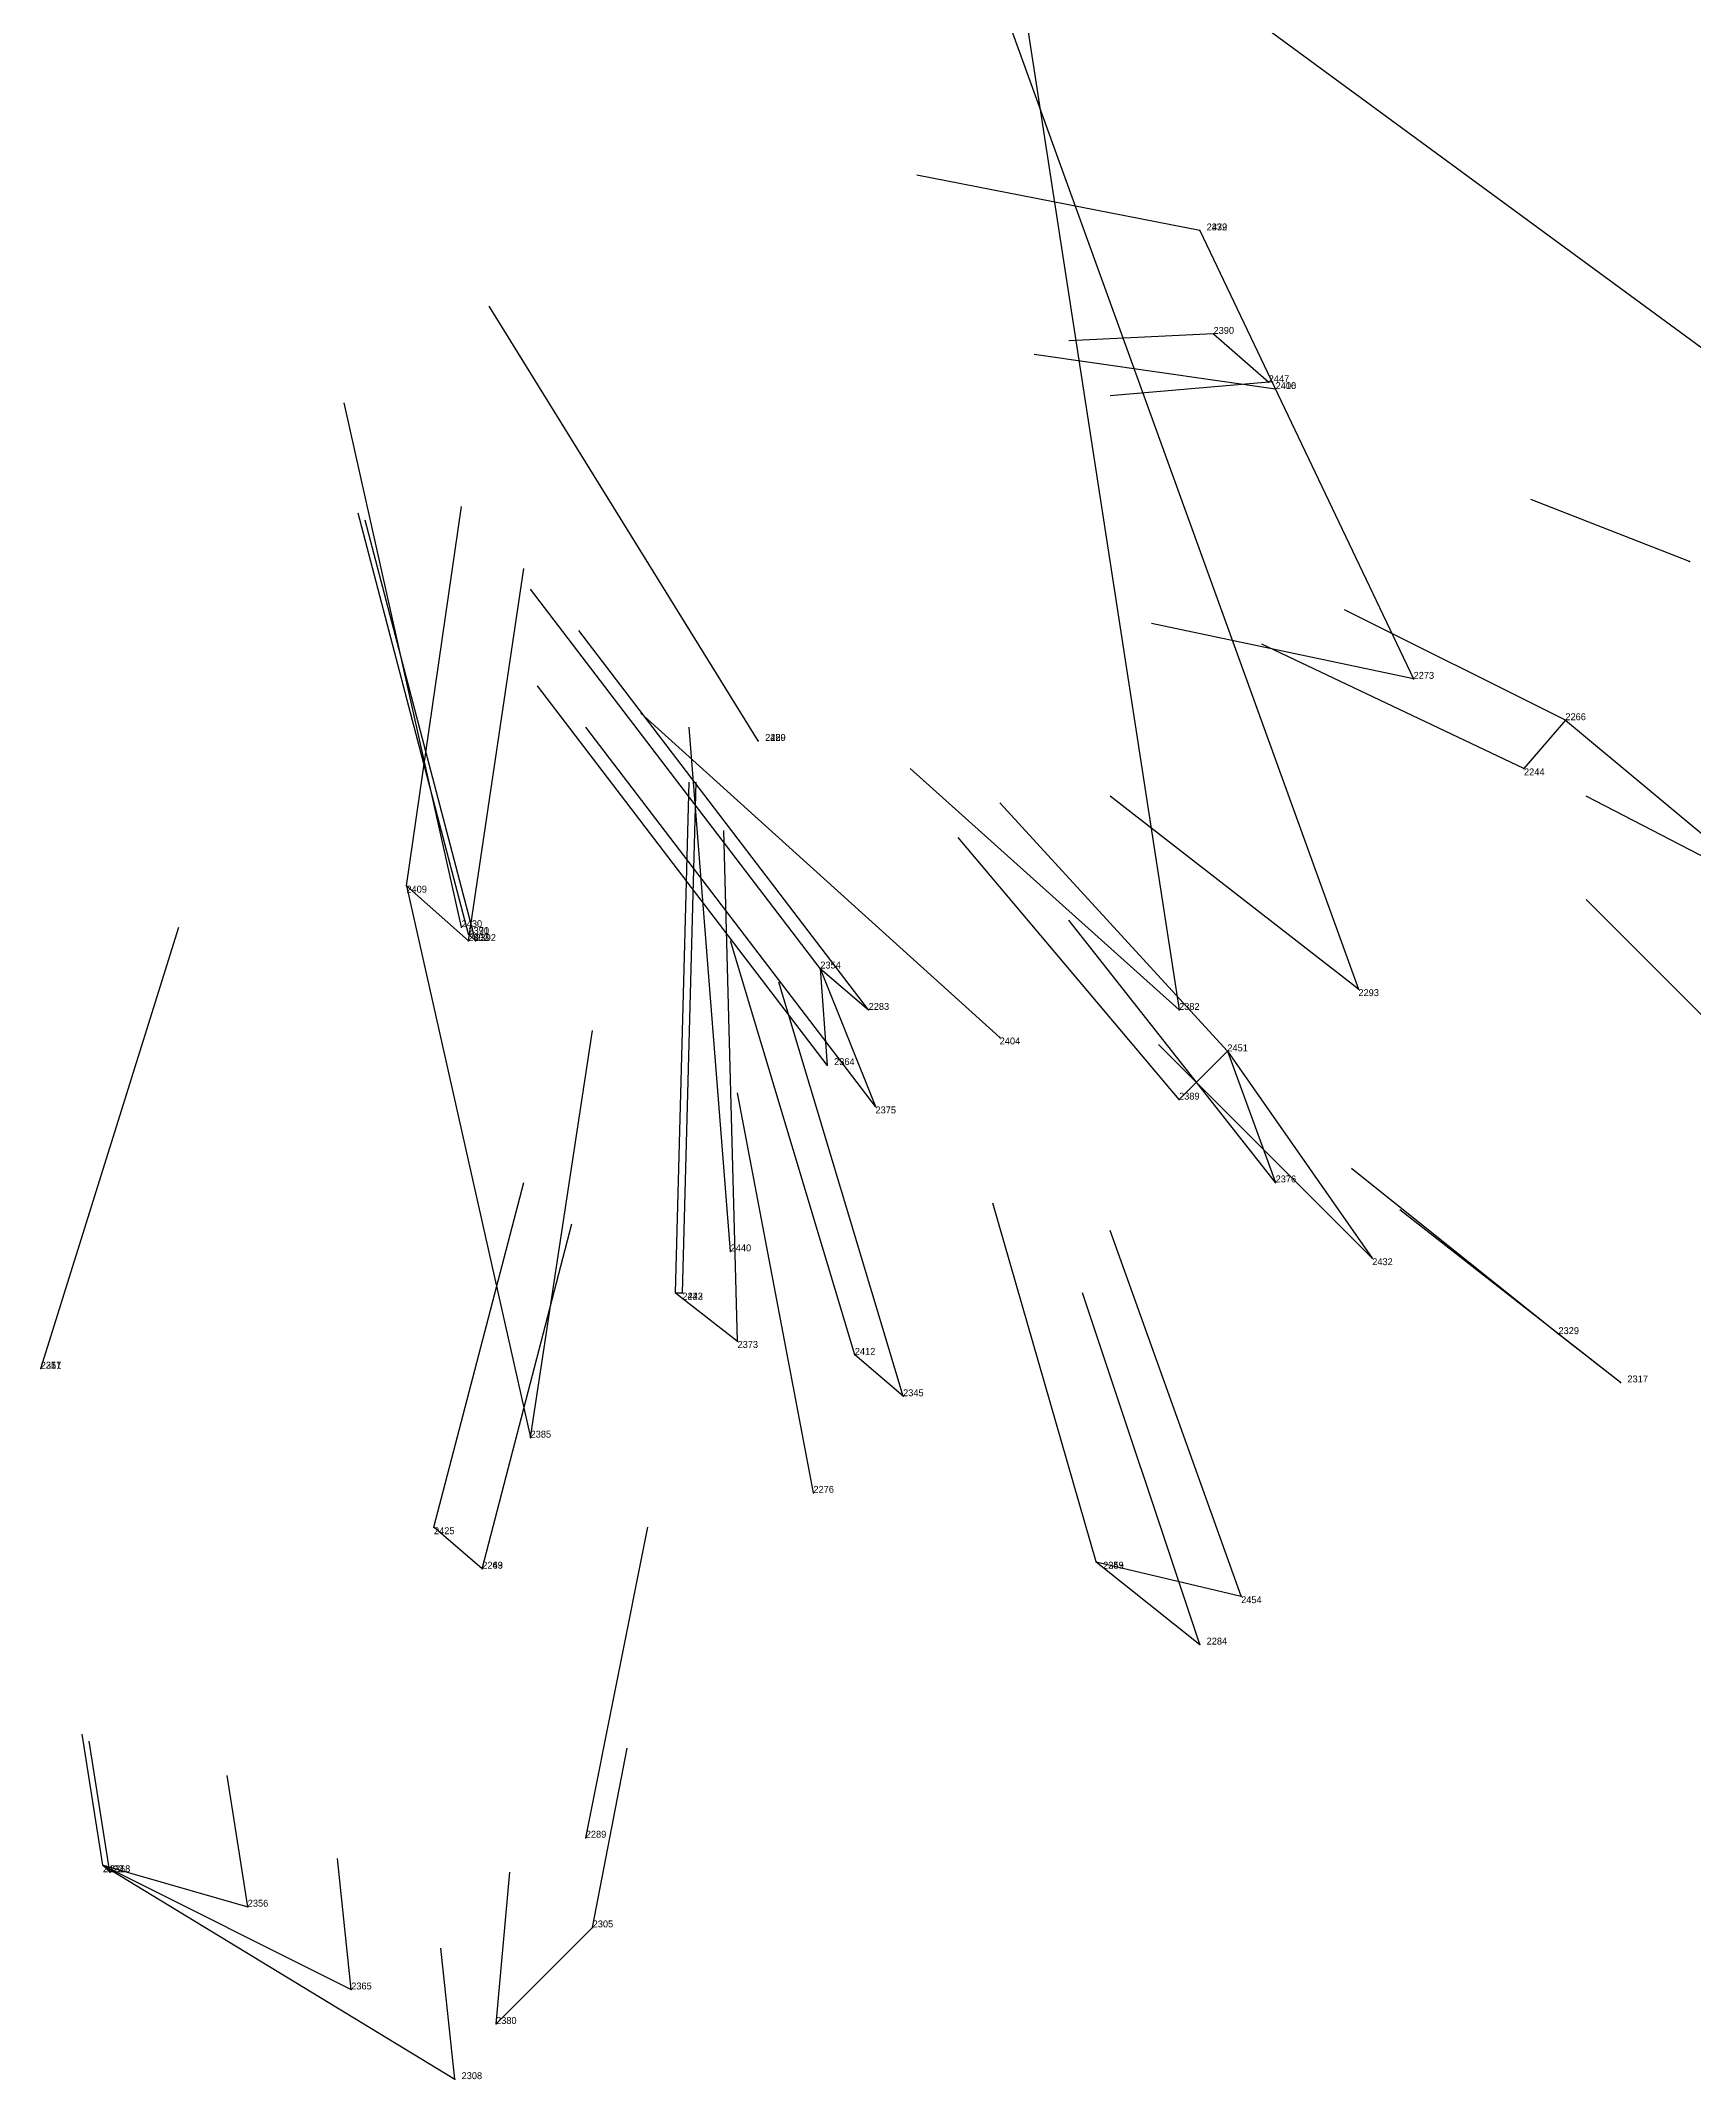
# Model space of a CAD drawing. Extents: x -747426.44 to -747424.45, y -964659.9 to -964657.28.
# Drawn here: x -747426.189 to -747425.9495, y -964659.544 to -964659.2485 of the extents above; entities that cross this region are included whole.
import ezdxf

# ---------------------------------------------------------------- set-up
doc = ezdxf.new("R2010")
doc.units = 0
for name, color, linetype in [('Facilities', 3, 'CONTINUOUS'), ('Facilities_lines', 3, 'CONTINUOUS'), ('Normals', 1, 'CONTINUOUS'), ('Source_points', 5, 'CONTINUOUS'), ('Text', 3, 'CONTINUOUS')]:
    doc.layers.add(name, color=color, linetype=linetype)

msp = doc.modelspace()

# ---------------------------------------------------------------- linework, layer by layer
at = {"layer": 'Facilities', "color": 3}
for p in [(-747426.021, -964659.276, 137.578), (-747426.019, -964659.291, 137.569), (-747426.01, -964659.299, 137.551), (-747425.95, -964659.324, 137.607), (-747425.968, -964659.347, 137.598), (-747426.085, -964659.35, 137.508), (-747426.136, -964659.371, 137.633), (-747426.128, -964659.377, 137.467), (-747426.126, -964659.379, 137.447), (-747426.076, -964659.383, 137.512), (-747426.05, -964659.393, 137.544), (-747426.017, -964659.395, 137.567), (-747426.089, -964659.424, 137.543), (-747426.097, -964659.43, 137.562), (-747426.189, -964659.441, 137.594), (-747425.96, -964659.443, 137.605), (-747426.064, -964659.445, 137.596), (-747426.077, -964659.459, 137.606), (-747426.125, -964659.47, 137.602), (-747426.036, -964659.469, 137.62), (-747426.11, -964659.509, 137.626), (-747426.18, -964659.513, 137.639), (-747426.109, -964659.522, 137.637)]:
    msp.add_point(p, dxfattribs=at)
at = {"layer": 'Facilities_lines', "color": 3}
for p, q in [((-747426.058, -964659.22, 137.629), (-747425.998, -964659.386, 137.578)), ((-747426.049, -964659.227, 137.611), (-747426.024, -964659.389, 137.566)), ((-747425.902, -964659.327, 137.612), (-747426.011, -964659.247, 137.586)), ((-747426.021, -964659.276, 137.578), (-747425.99, -964659.341, 137.605)), ((-747426.021, -964659.276, 137.578), (-747426.021, -964659.276, 137.578)), ((-747426.019, -964659.291, 137.569), (-747426.011, -964659.298, 137.56)), ((-747426.01, -964659.299, 137.551), (-747426.01, -964659.299, 137.551)), ((-747425.95, -964659.324, 137.607), (-747425.95, -964659.324, 137.607)), ((-747425.968, -964659.347, 137.598), (-747425.974, -964659.354, 137.598)), ((-747425.968, -964659.347, 137.598), (-747425.938, -964659.372, 137.602)), ((-747426.085, -964659.35, 137.508), (-747426.085, -964659.35, 137.508)), ((-747426.085, -964659.35, 137.508), (-747426.085, -964659.35, 137.508)), ((-747426.136, -964659.371, 137.633), (-747426.118, -964659.451, 137.581)), ((-747426.136, -964659.371, 137.633), (-747426.127, -964659.379, 137.615)), ((-747426.136, -964659.371, 137.633), (-747426.127, -964659.379, 137.615)), ((-747426.126, -964659.379, 137.447), (-747426.127, -964659.378, 137.457)), ((-747426.126, -964659.379, 137.447), (-747426.127, -964659.378, 137.457)), ((-747426.076, -964659.383, 137.512), (-747426.069, -964659.389, 137.522)), ((-747426.076, -964659.383, 137.512), (-747426.075, -964659.397, 137.513)), ((-747426.076, -964659.383, 137.512), (-747426.068, -964659.403, 137.523)), ((-747426.017, -964659.395, 137.567), (-747426.024, -964659.402, 137.577)), ((-747426.017, -964659.395, 137.567), (-747426.01, -964659.414, 137.589)), ((-747426.017, -964659.395, 137.567), (-747425.996, -964659.425, 137.601)), ((-747426.097, -964659.43, 137.562), (-747426.096, -964659.43, 137.552)), ((-747426.097, -964659.43, 137.562), (-747426.088, -964659.437, 137.544)), ((-747425.96, -964659.443, 137.605), (-747425.969, -964659.436, 137.614)), ((-747426.064, -964659.445, 137.596), (-747426.071, -964659.439, 137.595)), ((-747426.189, -964659.441, 137.594), (-747426.189, -964659.441, 137.594)), ((-747426.189, -964659.441, 137.594), (-747426.189, -964659.441, 137.594)), ((-747426.125, -964659.47, 137.602), (-747426.132, -964659.464, 137.601)), ((-747426.125, -964659.47, 137.602), (-747426.125, -964659.47, 137.602)), ((-747426.036, -964659.469, 137.62), (-747426.036, -964659.469, 137.62)), ((-747426.036, -964659.469, 137.62), (-747426.021, -964659.481, 137.622)), ((-747426.036, -964659.469, 137.62), (-747426.015, -964659.474, 137.622)), ((-747426.18, -964659.513, 137.639), (-747426.179, -964659.514, 137.63)), ((-747426.18, -964659.513, 137.639), (-747426.129, -964659.544, 137.646)), ((-747426.18, -964659.513, 137.639), (-747426.159, -964659.519, 137.642)), ((-747426.18, -964659.513, 137.639), (-747426.144, -964659.531, 137.644)), ((-747426.18, -964659.513, 137.639), (-747426.179, -964659.514, 137.63)), ((-747426.109, -964659.522, 137.637), (-747426.123, -964659.536, 137.646))]:
    msp.add_line(p, q, dxfattribs=at)
at = {"layer": 'Normals', "color": 1}
for p, q in [((-747426.021, -964659.276, 137.578), (-747426.062, -964659.268, 137.669)), ((-747426.021, -964659.276, 137.578), (-747426.062, -964659.268, 137.669)), ((-747426.085, -964659.35, 137.508), (-747426.124, -964659.287, 137.575)), ((-747426.085, -964659.35, 137.508), (-747426.124, -964659.287, 137.575)), ((-747426.085, -964659.35, 137.508), (-747426.124, -964659.287, 137.575)), ((-747426.019, -964659.291, 137.569), (-747426.04, -964659.292, 137.667)), ((-747426.01, -964659.299, 137.551), (-747426.045, -964659.294, 137.644)), ((-747426.01, -964659.299, 137.551), (-747426.045, -964659.294, 137.644)), ((-747426.011, -964659.298, 137.56), (-747426.034, -964659.3, 137.657)), ((-747426.128, -964659.377, 137.467), (-747426.145, -964659.301, 137.529)), ((-747426.136, -964659.371, 137.633), (-747426.128, -964659.316, 137.716)), ((-747425.95, -964659.324, 137.607), (-747425.973, -964659.315, 137.704)), ((-747425.95, -964659.324, 137.607), (-747425.973, -964659.315, 137.704)), ((-747426.127, -964659.378, 137.457), (-747426.143, -964659.317, 137.535)), ((-747426.127, -964659.378, 137.457), (-747426.143, -964659.317, 137.535)), ((-747426.126, -964659.379, 137.447), (-747426.142, -964659.318, 137.525)), ((-747426.127, -964659.379, 137.615), (-747426.119, -964659.325, 137.699)), ((-747426.127, -964659.379, 137.615), (-747426.119, -964659.325, 137.699)), ((-747426.076, -964659.383, 137.512), (-747426.118, -964659.328, 137.584)), ((-747425.968, -964659.347, 137.598), (-747426, -964659.331, 137.691)), ((-747426.069, -964659.389, 137.522), (-747426.111, -964659.334, 137.594)), ((-747425.99, -964659.341, 137.605), (-747426.028, -964659.333, 137.697)), ((-747425.974, -964659.354, 137.598), (-747426.012, -964659.336, 137.689)), ((-747426.075, -964659.397, 137.513), (-747426.117, -964659.342, 137.585)), ((-747426.05, -964659.393, 137.544), (-747426.102, -964659.346, 137.616)), ((-747426.068, -964659.403, 137.523), (-747426.11, -964659.348, 137.595)), ((-747426.089, -964659.424, 137.543), (-747426.095, -964659.348, 137.608)), ((-747426.024, -964659.389, 137.566), (-747426.063, -964659.354, 137.651)), ((-747426.097, -964659.43, 137.562), (-747426.095, -964659.356, 137.629)), ((-747426.096, -964659.43, 137.552), (-747426.094, -964659.356, 137.619)), ((-747425.998, -964659.386, 137.578), (-747426.034, -964659.358, 137.667)), ((-747425.938, -964659.372, 137.602), (-747425.965, -964659.358, 137.697)), ((-747426.017, -964659.395, 137.567), (-747426.05, -964659.359, 137.654)), ((-747426.088, -964659.437, 137.544), (-747426.09, -964659.363, 137.611)), ((-747426.024, -964659.402, 137.577), (-747426.056, -964659.364, 137.664)), ((-747425.945, -964659.393, 137.613), (-747425.965, -964659.373, 137.709)), ((-747426.189, -964659.441, 137.594), (-747426.169, -964659.377, 137.668)), ((-747426.189, -964659.441, 137.594), (-747426.169, -964659.377, 137.668)), ((-747426.189, -964659.441, 137.594), (-747426.169, -964659.377, 137.668)), ((-747426.01, -964659.414, 137.589), (-747426.04, -964659.376, 137.677)), ((-747426.071, -964659.439, 137.595), (-747426.089, -964659.379, 137.673)), ((-747426.064, -964659.445, 137.596), (-747426.082, -964659.385, 137.674)), ((-747426.118, -964659.451, 137.581), (-747426.109, -964659.392, 137.661)), ((-747425.996, -964659.425, 137.601), (-747426.027, -964659.394, 137.691)), ((-747426.077, -964659.459, 137.606), (-747426.088, -964659.401, 137.687)), ((-747426.132, -964659.464, 137.601), (-747426.119, -964659.414, 137.687)), ((-747425.969, -964659.436, 137.614), (-747425.999, -964659.412, 137.706)), ((-747426.036, -964659.469, 137.62), (-747426.051, -964659.417, 137.704)), ((-747426.036, -964659.469, 137.62), (-747426.051, -964659.417, 137.704)), ((-747426.125, -964659.47, 137.602), (-747426.112, -964659.42, 137.688)), ((-747426.125, -964659.47, 137.602), (-747426.112, -964659.42, 137.688)), ((-747425.96, -964659.443, 137.605), (-747425.992, -964659.418, 137.697)), ((-747426.015, -964659.474, 137.622), (-747426.034, -964659.421, 137.705)), ((-747426.021, -964659.481, 137.622), (-747426.038, -964659.43, 137.707)), ((-747426.11, -964659.509, 137.626), (-747426.101, -964659.464, 137.715)), ((-747426.18, -964659.513, 137.639), (-747426.183, -964659.494, 137.737)), ((-747426.179, -964659.514, 137.63), (-747426.182, -964659.495, 137.728)), ((-747426.179, -964659.514, 137.63), (-747426.182, -964659.495, 137.728)), ((-747426.109, -964659.522, 137.637), (-747426.104, -964659.496, 137.733)), ((-747426.159, -964659.519, 137.642), (-747426.162, -964659.5, 137.74)), ((-747426.144, -964659.531, 137.644), (-747426.146, -964659.512, 137.742)), ((-747426.123, -964659.536, 137.646), (-747426.121, -964659.514, 137.743)), ((-747426.129, -964659.544, 137.646), (-747426.131, -964659.525, 137.744))]:
    msp.add_line(p, q, dxfattribs=at)
at = {"layer": 'Source_points', "color": 5}
for p in [(-747426.021, -964659.276, 137.578), (-747426.011, -964659.298, 137.56), (-747426.01, -964659.299, 137.551), (-747425.95, -964659.324, 137.607), (-747425.99, -964659.341, 137.605), (-747426.085, -964659.35, 137.508), (-747426.085, -964659.35, 137.508), (-747425.974, -964659.354, 137.598), (-747426.127, -964659.378, 137.457), (-747426.127, -964659.378, 137.457), (-747426.127, -964659.379, 137.615), (-747426.127, -964659.379, 137.615), (-747425.998, -964659.386, 137.578), (-747426.069, -964659.389, 137.522), (-747426.024, -964659.389, 137.566), (-747426.075, -964659.397, 137.513), (-747426.024, -964659.402, 137.577), (-747426.068, -964659.403, 137.523), (-747426.01, -964659.414, 137.589), (-747425.996, -964659.425, 137.601), (-747426.096, -964659.43, 137.552), (-747426.088, -964659.437, 137.544), (-747425.969, -964659.436, 137.614), (-747426.071, -964659.439, 137.595), (-747426.189, -964659.441, 137.594), (-747426.189, -964659.441, 137.594), (-747426.118, -964659.451, 137.581), (-747426.132, -964659.464, 137.601), (-747426.125, -964659.47, 137.602), (-747426.036, -964659.469, 137.62), (-747426.015, -964659.474, 137.622), (-747426.021, -964659.481, 137.622), (-747426.179, -964659.514, 137.63), (-747426.179, -964659.514, 137.63), (-747426.159, -964659.519, 137.642), (-747426.144, -964659.531, 137.644), (-747426.123, -964659.536, 137.646), (-747426.129, -964659.544, 137.646)]:
    msp.add_point(p, dxfattribs=at)

# ---------------------------------------------------------------- texts
at = {"layer": 'Text', "color": 3}
for s, p in [('2439', (-747426.02, -964659.276, 137.578)), ('2372', (-747426.02, -964659.276, 137.578)), ('2390', (-747426.019, -964659.291, 137.569)), ('2447', (-747426.011, -964659.298, 137.56)), ('2416', (-747426.01, -964659.299, 137.551)), ('2400', (-747426.01, -964659.299, 137.551)), ('2273', (-747425.99, -964659.341, 137.605)), ('2266', (-747425.968, -964659.347, 137.598)), ('2450', (-747426.084, -964659.35, 137.508)), ('2269', (-747426.084, -964659.35, 137.508)), ('2420', (-747426.084, -964659.35, 137.508)), ('2244', (-747425.974, -964659.355, 137.598)), ('2409', (-747426.136, -964659.372, 137.633)), ('2430', (-747426.128, -964659.377, 137.467)), ('2370', (-747426.127, -964659.378, 137.457)), ('2391', (-747426.127, -964659.378, 137.457)), ('2333', (-747426.127, -964659.379, 137.615)), ('2402', (-747426.127, -964659.379, 137.615)), ('2392', (-747426.126, -964659.379, 137.447)), ('2354', (-747426.076, -964659.383, 137.512)), ('2293', (-747425.998, -964659.387, 137.578)), ('2283', (-747426.069, -964659.389, 137.522)), ('2382', (-747426.024, -964659.389, 137.566)), ('2404', (-747426.05, -964659.394, 137.544)), ('2364', (-747426.074, -964659.397, 137.513)), ('2451', (-747426.017, -964659.395, 137.567)), ('2389', (-747426.024, -964659.402, 137.577)), ('2375', (-747426.068, -964659.404, 137.523)), ('2376', (-747426.01, -964659.414, 137.589)), ('2440', (-747426.089, -964659.424, 137.543)), ('2432', (-747425.996, -964659.426, 137.601)), ('2423', (-747426.096, -964659.431, 137.562)), ('2242', (-747426.096, -964659.431, 137.552)), ('2329', (-747425.969, -964659.436, 137.614)), ('2373', (-747426.088, -964659.438, 137.544)), ('2412', (-747426.071, -964659.439, 137.595)), ('2357', (-747426.189, -964659.441, 137.594)), ('2261', (-747426.189, -964659.441, 137.594)), ('2311', (-747426.189, -964659.441, 137.594)), ('2317', (-747425.959, -964659.443, 137.605)), ('2345', (-747426.064, -964659.445, 137.596)), ('2385', (-747426.118, -964659.451, 137.581)), ('2276', (-747426.077, -964659.459, 137.606)), ('2425', (-747426.132, -964659.465, 137.601)), ('2263', (-747426.125, -964659.47, 137.602)), ('2249', (-747426.125, -964659.47, 137.602)), ('2343', (-747426.035, -964659.47, 137.62)), ('2259', (-747426.035, -964659.47, 137.62)), ('2454', (-747426.015, -964659.475, 137.622)), ('2284', (-747426.02, -964659.481, 137.622)), ('2289', (-747426.11, -964659.509, 137.626)), ('2422', (-747426.18, -964659.514, 137.639)), ('2318', (-747426.179, -964659.514, 137.63)), ('2363', (-747426.179, -964659.514, 137.63)), ('2356', (-747426.159, -964659.519, 137.642)), ('2305', (-747426.109, -964659.522, 137.637)), ('2365', (-747426.144, -964659.531, 137.644)), ('2380', (-747426.123, -964659.536, 137.646)), ('2308', (-747426.128, -964659.544, 137.646))]:
    msp.add_text(s, height=0.001, dxfattribs=at).set_placement(p)

doc.saveas('drawing.dxf')
